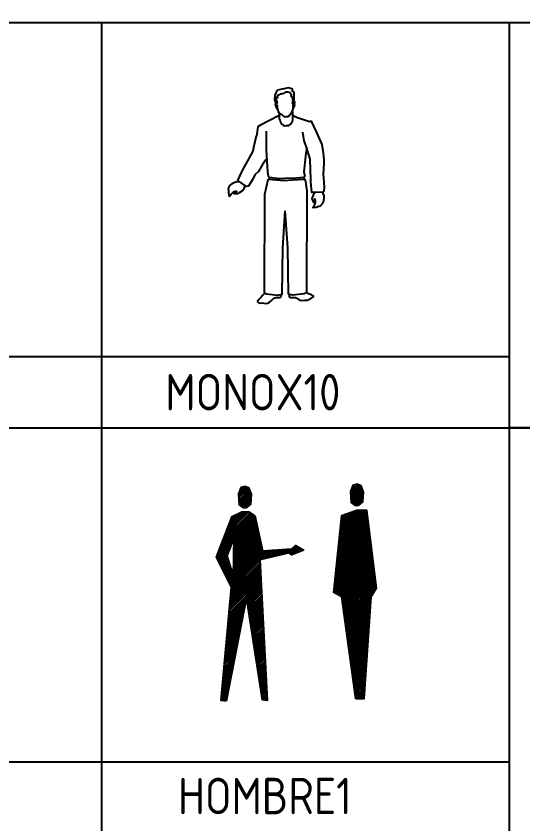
# Model space of a CAD drawing. Header units: millimetres. Extents: x 2198.5 to 2287.8, y 1208.8 to 1298.1.
# Drawn here: x 2278.4 to 2282.57, y 1261.18 to 1267.83 of the extents above; entities that cross this region are included whole.
import ezdxf

# ---------------------------------------------------------------- set-up
doc = ezdxf.new("R2010")
doc.units = ezdxf.units.MM
doc.layers.add('2', color=7, linetype='Continuous')
doc.layers.add('ESCALAS', color=204, linetype='Continuous')
doc.styles.add('ARCHQUICK', font='ARCHQUIK.SHX')

# ---------------------------------------------------------------- blocks, each defined once
blk = doc.blocks.new('MONOX10')
at = {"layer": 'ESCALAS'}
for p, q in [((0.5004, 0.0683), (0.5004, 0.0683)), ((0.3082, 0.0052), (0.3005, -0.0002)), ((0.332, 0.0267), (0.3082, 0.0052)), ((0.3436, 0.0442), (0.332, 0.0267)), ((0.3604, 0.0605), (0.3436, 0.0442)), ((0.3614, 0.0625), (0.3604, 0.0605)), ((0.396, -0.015), (0.4181, 0.0031)), ((0.4181, 0.0031), (0.4343, 0.0194)), ((0.4343, 0.0194), (0.454, 0.0241)), ((0.454, 0.0241), (0.475, 0.0247)), ((0.475, 0.0247), (0.4883, 0.0253)), ((0.4883, 0.0253), (0.4953, 0.0352)), ((0.4953, 0.0352), (0.4976, 0.0527)), ((0.3005, -0.0002), (0.3005, -0.012)), ((0.3005, -0.012), (0.3133, -0.0208)), ((0.3133, -0.0208), (0.3356, -0.0197)), ((0.3356, -0.0197), (0.3664, -0.0249)), ((0.3664, -0.0249), (0.385, -0.0214)), ((0.385, -0.0214), (0.396, -0.015))]:
    blk.add_line(p, q, dxfattribs=at)
for points in [[(0.6023, 1.6409), (0.6024, 1.6439), (0.6035, 1.7118), (0.594, 1.7224), (0.5897, 1.7224), (0.5896, 1.7399), (0.5761, 1.7481), (0.5554, 1.7534), (0.4657, 1.7322), (0.4575, 1.7259), (0.4559, 1.716), (0.4443, 1.6927), (0.4421, 1.6513), (0.4496, 1.6333), (0.4501, 1.6307)], [(0.5681, 1.755), (0.5682, 1.7552)], [(0.5936, 1.6502), (0.5879, 1.671), (0.581, 1.6795), (0.5787, 1.6879), (0.5818, 1.6955), (0.5818, 1.6955), (0.5653, 1.715), (0.552, 1.7177), (0.5381, 1.717), (0.524, 1.7104), (0.5181, 1.7054), (0.5052, 1.7016), (0.4978, 1.699), (0.4978, 1.699), (0.489, 1.7022), (0.4786, 1.6953), (0.467, 1.6915), (0.4624, 1.678), (0.4677, 1.6702), (0.4599, 1.6711), (0.4514, 1.6699), (0.4505, 1.6532), (0.4487, 1.647), (0.4537, 1.6413), (0.4593, 1.6484), (0.4568, 1.6425), (0.4563, 1.6373), (0.4588, 1.6335), (0.4616, 1.6259), (0.4616, 1.6259), (0.4616, 1.6259), (0.4616, 1.6259), (0.4616, 1.6259)], [(0.4488, 1.6305), (0.4494, 1.6298), (0.4487, 1.6213), (0.4464, 1.6099), (0.4517, 1.603), (0.4525, 1.5976), (0.454, 1.5908), (0.4571, 1.5877), (0.4609, 1.5885), (0.464, 1.59)], [(0.4494, 1.6298), (0.4494, 1.6298), (0.4487, 1.6305), (0.4544, 1.6313), (0.4575, 1.6234), (0.4616, 1.6259)], [(0.4615, 1.6135), (0.4621, 1.6073), (0.464, 1.59), (0.4711, 1.5584), (0.4796, 1.544), (0.4881, 1.5371), (0.5003, 1.5312), (0.516, 1.5199), (0.5237, 1.5143), (0.5382, 1.5151), (0.5497, 1.5166), (0.5623, 1.5222), (0.5655, 1.5279), (0.572, 1.5382), (0.5823, 1.5508), (0.5905, 1.5639), (0.5945, 1.5781), (0.5957, 1.5956), (0.5956, 1.6149), (0.5956, 1.6149), (0.5956, 1.6149)], [(0.595, 1.6298), (0.5939, 1.6219), (0.5904, 1.6223), (0.5906, 1.6342), (0.5919, 1.6404), (0.5928, 1.6476), (0.5936, 1.6502)], [(0.594, 1.576), (0.6003, 1.593), (0.6005, 1.5971)], [(0.595, 1.6298), (0.6002, 1.6412), (0.6055, 1.6405), (0.6055, 1.6336), (0.604, 1.6282), (0.6055, 1.6229), (0.604, 1.6145), (0.604, 1.6084), (0.6055, 1.6015), (0.5994, 1.5961), (0.5955, 1.5922)], [(0.4593, 1.5881), (0.4623, 1.5739), (0.4666, 1.5728)], [(0.4787, 1.5455), (0.4791, 1.5123), (0.4803, 1.4984), (0.4849, 1.4915), (0.4879, 1.4738)], [(0.5896, 1.5568), (0.589, 1.5238), (0.5879, 1.4926), (0.5868, 1.4708)], [(0.479, 1.5235), (0.3214, 1.4407), (0.3077, 1.4339), (0.3031, 1.4316), (0.2918, 1.3534)], [(0.4879, 1.4738), (0.4942, 1.4641), (0.5011, 1.4541), (0.5111, 1.445), (0.5252, 1.4394)], [(0.5252, 1.4394), (0.5387, 1.4416), (0.5469, 1.441), (0.5584, 1.4433), (0.5697, 1.4508), (0.5813, 1.4627), (0.5868, 1.4708)], [(0.5879, 1.5262), (0.6226, 1.51), (0.6796, 1.4918), (0.7282, 1.4762), (0.7346, 1.4772), (0.7433, 1.4774), (0.7433, 1.4774), (0.7433, 1.4774), (0.763, 1.4376), (0.786, 1.3856), (0.83, 1.2867), (0.8348, 1.267), (0.8392, 1.2391), (0.8424, 1.2144), (0.844, 1.1881), (0.846, 1.1558), (0.8482, 1.1285), (0.8413, 1.0438), (0.8452, 1.0087), (0.8484, 0.9705), (0.8491, 0.9342), (0.8473, 0.9018), (0.8383, 0.8958), (0.8351, 0.8914), (0.8354, 0.8925), (0.8411, 0.8774), (0.8461, 0.8634), (0.8465, 0.8471), (0.844, 0.8201), (0.8412, 0.8073), (0.8269, 0.7872), (0.8168, 0.7774), (0.8071, 0.7759), (0.7843, 0.7677), (0.7592, 0.7629), (0.7583, 0.7704), (0.7692, 0.7867), (0.7776, 0.8074), (0.7782, 0.8234), (0.7754, 0.8338), (0.7704, 0.8312), (0.771, 0.8253), (0.7726, 0.82), (0.7673, 0.8096), (0.7648, 0.8084), (0.761, 0.8143), (0.7556, 0.8265), (0.7506, 0.8393), (0.7553, 0.8547), (0.7609, 0.8669), (0.7684, 0.8842), (0.7718, 0.8866), (0.7715, 0.8916), (0.7496, 0.8909), (0.7412, 0.9769), (0.7399, 0.9957), (0.7385, 1.0787), (0.7358, 1.1653), (0.7358, 1.1653), (0.7358, 1.1653), (0.7358, 1.1653), (0.7358, 1.1653), (0.7358, 1.1653), (0.7358, 1.1653), (0.7358, 1.1653), (0.7358, 1.1653), (0.7023, 1.2704), (0.7023, 1.2704), (0.6857, 1.3151), (0.6729, 1.3867), (0.6729, 1.3867)], [(0.1387, 0.9878), (0.1727, 1.0609), (0.1811, 1.0778), (0.222, 1.15), (0.2636, 1.226), (0.2636, 1.226), (0.2636, 1.226), (0.2636, 1.226), (0.2636, 1.226), (0.2636, 1.226), (0.2636, 1.226), (0.2636, 1.226), (0.2636, 1.226), (0.2882, 1.3336), (0.2882, 1.3336), (0.2918, 1.3534)], [(0.3712, 1.396), (0.3712, 1.2411), (0.3836, 1.0611), (0.3874, 1.0251), (0.3957, 1.0168), (0.3941, 0.9986), (0.3847, 0.9934), (0.3579, 0.8746), (0.3547, 0.0671), (0.374, 0.054), (0.469, 0.0455), (0.5031, 0.0516), (0.5097, 0.4345), (0.5296, 0.7382)], [(0.7073, 1.2547), (0.6992, 1.2147), (0.6814, 1.0611), (0.6906, 1.0251), (0.6823, 1.0168), (0.6839, 0.9986), (0.6933, 0.9934), (0.7071, 0.9049), (0.7046, 0.0671), (0.6852, 0.054), (0.5903, 0.0455), (0.5562, 0.0516), (0.5495, 0.4345), (0.5296, 0.7382)], [(0.3764, 1.1662), (0.3689, 1.1579), (0.3434, 1.1209), (0.3081, 1.0627), (0.2784, 1.0356), (0.2618, 1.001), (0.244, 0.9694), (0.226, 0.9423), (0.2102, 0.9396), (0.2102, 0.9396), (0.2102, 0.9396), (0.2102, 0.9396)], [(0.3939, 0.9999), (0.5186, 0.99), (0.592, 0.9944), (0.6841, 0.9999)], [(0.3961, 1.0163), (0.4825, 1.0065), (0.5285, 1.0076), (0.6194, 1.0108), (0.6819, 1.0163)], [(0.1525, 0.9785), (0.1442, 0.9785), (0.1293, 0.9781), (0.1139, 0.9726), (0.0897, 0.9606), (0.0787, 0.9534), (0.0651, 0.9327), (0.0597, 0.9199), (0.0617, 0.9103), (0.0622, 0.886), (0.0668, 0.8609), (0.0742, 0.8627), (0.0855, 0.8788), (0.1018, 0.8941), (0.1165, 0.9004), (0.1271, 0.9015), (0.1266, 0.8959), (0.1208, 0.8943), (0.1153, 0.8939), (0.1075, 0.8852), (0.1072, 0.8824), (0.1141, 0.881), (0.1275, 0.8804), (0.1412, 0.8804), (0.1539, 0.8902), (0.174, 0.9048), (0.1902, 0.9237), (0.1994, 0.947)], [(0.2102, 0.9396), (0.1387, 0.9878)], [(0.7715, 0.8916), (0.8383, 0.8958)], [(0.5608, 0.0486), (0.5608, 0.0486), (0.5608, 0.0486), (0.5608, 0.0486), (0.5608, 0.0486), (0.5608, 0.0486), (0.5608, 0.0486), (0.5608, 0.0486), (0.5608, 0.0486), (0.5608, 0.0486), (0.5608, 0.0486), (0.5608, 0.0486), (0.5608, 0.0486), (0.5608, 0.0486), (0.5627, 0.0305), (0.5709, 0.0258), (0.5827, 0.0251), (0.5916, 0.0251), (0.6141, 0.0241), (0.6311, 0.0166), (0.6447, 0.0052), (0.6614, 0.001), (0.6908, 0.0024), (0.7087, 0.0042), (0.7246, 0.0072), (0.7408, 0.0168), (0.7563, 0.0271), (0.7628, 0.035), (0.758, 0.0399), (0.7369, 0.0487), (0.7199, 0.0538), (0.7028, 0.0652), (0.7028, 0.0652), (0.7028, 0.0652), (0.7028, 0.0652), (0.7028, 0.0652), (0.7028, 0.0652), (0.7028, 0.0652), (0.7028, 0.0652), (0.7028, 0.0652), (0.7028, 0.0652), (0.7028, 0.0652), (0.7028, 0.0652)]]:
    blk.add_lwpolyline(points, dxfattribs=at)
blk = doc.blocks.new('*X441')
at = {"color": 0}
for p, q in [((28.2879, 19.6258), (28.3492, 19.6871)), ((28.2889, 19.6091), (28.3623, 19.6826)), ((28.2898, 19.5924), (28.375, 19.6776)), ((28.2908, 19.5757), (28.38, 19.6649)), ((28.2917, 19.559), (28.385, 19.6522)), ((28.2927, 19.5422), (28.3899, 19.6395)), ((28.2966, 19.6522), (28.3305, 19.6861)), ((28.3015, 19.5333), (28.3949, 19.6268)), ((28.3118, 19.526), (28.3944, 19.6086)), ((28.3222, 19.5187), (28.3932, 19.5898)), ((28.337, 19.5159), (28.392, 19.5709)), ((28.3564, 19.5175), (28.3908, 19.552)), ((28.1208, 19.1406), (28.4238, 19.4435)), ((28.1317, 19.1691), (28.4154, 19.4528)), ((28.1426, 19.1977), (28.4048, 19.4599)), ((28.1535, 19.2263), (28.3942, 19.467)), ((28.1644, 19.2548), (28.3836, 19.4741)), ((28.1753, 19.2834), (28.3718, 19.4799)), ((28.1862, 19.312), (28.3541, 19.4799)), ((28.1971, 19.3405), (28.3364, 19.4799)), ((28.208, 19.3691), (28.3188, 19.4799)), ((28.2188, 19.3977), (28.288, 19.4669)), ((28.2297, 19.4263), (28.2549, 19.4514)), ((28.2505, 19.1819), (28.4399, 19.3712)), ((28.2508, 19.1998), (28.4367, 19.3857)), ((28.2511, 19.2178), (28.4334, 19.4002)), ((28.2514, 19.2358), (28.4302, 19.4146)), ((28.2517, 19.2538), (28.427, 19.4291)), ((28.2491, 19.092), (28.456, 19.2989)), ((28.2494, 19.11), (28.4527, 19.3134)), ((28.2497, 19.128), (28.4495, 19.3278)), ((28.2499, 19.1459), (28.4463, 19.3423)), ((28.2502, 19.1639), (28.4431, 19.3568)), ((28.1099, 19.112), (28.2411, 19.2431)), ((28.2479, 19.0202), (28.4688, 19.2411)), ((28.2482, 19.0381), (28.4656, 19.2555)), ((28.2485, 19.0561), (28.4624, 19.27)), ((28.2488, 19.0741), (28.4592, 19.2845)), ((28.1126, 19.097), (28.2303, 19.2146)), ((28.1185, 19.0852), (28.2194, 19.1862)), ((28.2128, 18.8967), (28.4849, 19.1688)), ((28.2468, 18.9483), (28.4817, 19.1832)), ((28.247, 18.9663), (28.4785, 19.1977)), ((28.2473, 18.9842), (28.4752, 19.2121)), ((28.2476, 19.0022), (28.472, 19.2266)), ((28.4741, 19.0872), (28.5509, 19.1641)), ((28.4974, 19.0929), (28.5699, 19.1654)), ((28.5208, 19.0986), (28.5888, 19.1666)), ((28.5442, 19.1044), (28.6078, 19.1679)), ((28.5676, 19.1101), (28.6267, 19.1691)), ((28.591, 19.1158), (28.6456, 19.1704)), ((28.6144, 19.1215), (28.6646, 19.1717)), ((28.6378, 19.1272), (28.6835, 19.1729)), ((28.6612, 19.1329), (28.7024, 19.1742)), ((28.6846, 19.1386), (28.7214, 19.1754)), ((28.7067, 19.1431), (28.7636, 19.1999)), ((28.7168, 19.1355), (28.7747, 19.1934)), ((28.7269, 19.128), (28.7859, 19.1869)), ((28.7555, 19.1388), (28.7971, 19.1804)), ((28.7844, 19.1501), (28.8082, 19.1739)), ((28.8133, 19.1613), (28.8194, 19.1674)), ((28.1244, 19.0734), (28.2086, 19.1577)), ((28.1303, 19.0616), (28.1978, 19.1292)), ((28.1362, 19.0498), (28.1956, 19.1093)), ((28.2187, 18.8849), (28.4941, 19.1603)), ((28.2246, 18.8731), (28.5131, 19.1616)), ((28.2305, 18.8613), (28.532, 19.1628)), ((28.1421, 19.0381), (28.1997, 19.0957)), ((28.148, 19.0263), (28.2039, 19.0822)), ((28.1538, 19.0145), (28.208, 19.0686)), ((28.1597, 19.0027), (28.2121, 19.055)), ((28.1656, 18.9909), (28.2162, 19.0415)), ((28.2253, 18.8031), (28.4675, 19.0453)), ((28.2271, 18.8226), (28.4667, 19.0622)), ((28.2289, 18.842), (28.4658, 19.079)), ((28.1715, 18.9791), (28.2203, 19.0279)), ((28.1774, 18.9674), (28.2244, 19.0144)), ((28.1833, 18.9556), (28.2285, 19.0008)), ((28.1892, 18.9438), (28.2326, 18.9872)), ((28.1951, 18.932), (28.2368, 18.9737)), ((28.2182, 18.7253), (28.471, 18.9781)), ((28.22, 18.7448), (28.4701, 18.9949)), ((28.2218, 18.7642), (28.4693, 19.0117)), ((28.2235, 18.7837), (28.4684, 19.0285)), ((28.201, 18.9202), (28.2409, 18.9601)), ((28.2069, 18.9085), (28.245, 18.9465)), ((28.2111, 18.6475), (28.4744, 18.9108)), ((28.2129, 18.6669), (28.4735, 18.9276)), ((28.2146, 18.6864), (28.4727, 18.9444)), ((28.2164, 18.7058), (28.4718, 18.9612)), ((28.3546, 18.7733), (28.4752, 18.8939)), ((28.357, 18.7581), (28.4761, 18.8771)), ((28.3594, 18.7428), (28.4769, 18.8603)), ((28.3618, 18.7275), (28.4778, 18.8435)), ((28.2093, 18.628), (28.3513, 18.77)), ((28.3642, 18.7122), (28.4786, 18.8266)), ((28.3666, 18.697), (28.4795, 18.8098)), ((28.369, 18.6817), (28.4803, 18.793)), ((28.3714, 18.6664), (28.4812, 18.7762)), ((28.204, 18.5696), (28.3386, 18.7043)), ((28.2057, 18.5891), (28.3428, 18.7262)), ((28.2075, 18.6085), (28.3471, 18.7481)), ((28.3739, 18.6511), (28.4821, 18.7593)), ((28.3763, 18.6359), (28.4829, 18.7425)), ((28.3787, 18.6206), (28.4838, 18.7257)), ((28.3811, 18.6053), (28.4846, 18.7089)), ((28.1986, 18.5113), (28.326, 18.6386)), ((28.2004, 18.5307), (28.3302, 18.6605)), ((28.2022, 18.5502), (28.3344, 18.6824)), ((28.3835, 18.59), (28.4855, 18.692)), ((28.3859, 18.5748), (28.4863, 18.6752)), ((28.3883, 18.5595), (28.4872, 18.6584)), ((28.3907, 18.5442), (28.488, 18.6416)), ((28.1933, 18.4529), (28.3133, 18.5729)), ((28.1951, 18.4723), (28.3175, 18.5948)), ((28.1968, 18.4918), (28.3218, 18.6167)), ((28.3931, 18.5289), (28.4889, 18.6247)), ((28.3955, 18.5137), (28.4897, 18.6079)), ((28.3979, 18.4984), (28.4906, 18.5911)), ((28.4003, 18.4831), (28.4914, 18.5743)), ((28.1879, 18.3945), (28.3007, 18.5072)), ((28.1897, 18.414), (28.3049, 18.5291)), ((28.1915, 18.4334), (28.3091, 18.551)), ((28.4027, 18.4678), (28.4923, 18.5574)), ((28.4051, 18.4526), (28.4931, 18.5406)), ((28.4075, 18.4373), (28.494, 18.5238)), ((28.4099, 18.422), (28.4949, 18.507)), ((28.1826, 18.3361), (28.288, 18.4415)), ((28.1844, 18.3556), (28.2922, 18.4634)), ((28.1862, 18.3751), (28.2964, 18.4853)), ((28.4123, 18.4067), (28.4957, 18.4901)), ((28.4147, 18.3915), (28.4966, 18.4733)), ((28.4171, 18.3762), (28.4974, 18.4565)), ((28.4195, 18.3609), (28.4983, 18.4397)), ((28.1773, 18.2778), (28.2753, 18.3759)), ((28.179, 18.2972), (28.2796, 18.3977)), ((28.1808, 18.3167), (28.2838, 18.4196)), ((28.4219, 18.3456), (28.4991, 18.4229)), ((28.4243, 18.3304), (28.5, 18.406)), ((28.4267, 18.3151), (28.5008, 18.3892)), ((28.4291, 18.2998), (28.5017, 18.3724)), ((28.1719, 18.2194), (28.2627, 18.3102)), ((28.1737, 18.2388), (28.2669, 18.3321)), ((28.1755, 18.2583), (28.2711, 18.354)), ((28.4315, 18.2845), (28.5025, 18.3556)), ((28.4339, 18.2693), (28.5034, 18.3387)), ((28.4363, 18.254), (28.5042, 18.3219)), ((28.4387, 18.2387), (28.5051, 18.3051)), ((28.1666, 18.161), (28.25, 18.2445)), ((28.1684, 18.1805), (28.2543, 18.2664)), ((28.1701, 18.1999), (28.2585, 18.2883)), ((28.4411, 18.2234), (28.5059, 18.2883)), ((28.4435, 18.2082), (28.5068, 18.2714)), ((28.4459, 18.1929), (28.5077, 18.2546)), ((28.4484, 18.1776), (28.5085, 18.2378)), ((28.1612, 18.1026), (28.2374, 18.1788)), ((28.163, 18.1221), (28.2416, 18.2007)), ((28.1648, 18.1416), (28.2458, 18.2226)), ((28.4508, 18.1624), (28.5094, 18.221)), ((28.4532, 18.1471), (28.5102, 18.2041)), ((28.4556, 18.1318), (28.5111, 18.1873)), ((28.458, 18.1165), (28.5119, 18.1705)), ((28.1559, 18.0443), (28.2247, 18.1131)), ((28.1577, 18.0637), (28.2289, 18.135)), ((28.1595, 18.0832), (28.2332, 18.1569)), ((28.4604, 18.1013), (28.5128, 18.1537)), ((28.4628, 18.086), (28.5136, 18.1368)), ((28.4652, 18.0707), (28.5145, 18.12)), ((28.4676, 18.0554), (28.5153, 18.1032)), ((28.1506, 17.9859), (28.2121, 18.0474)), ((28.1523, 18.0054), (28.2163, 18.0693)), ((28.1541, 18.0248), (28.2205, 18.0912)), ((28.47, 18.0402), (28.5162, 18.0864)), ((28.4724, 18.0249), (28.517, 18.0695)), ((28.4748, 18.0096), (28.5179, 18.0527)), ((28.4772, 17.9943), (28.5188, 18.0359)), ((28.1451, 17.9274), (28.1994, 17.9817)), ((28.147, 17.947), (28.2036, 18.0036)), ((28.1488, 17.9664), (28.2078, 18.0255)), ((28.4796, 17.9791), (28.5196, 18.0191)), ((28.482, 17.9638), (28.5205, 18.0022)), ((28.4844, 17.9485), (28.5213, 17.9854)), ((28.4868, 17.9332), (28.5222, 17.9686)), ((28.1608, 17.9254), (28.1952, 17.9598)), ((28.1765, 17.9235), (28.191, 17.9379)), ((28.5018, 17.9306), (28.523, 17.9518)), ((28.5173, 17.9284), (28.5239, 17.9349))]:
    blk.add_line(p, q, dxfattribs=at)
blk = doc.blocks.new('HOMBRE2')
at = {"layer": 'ESCALAS'}
for points in [[(0.2811, 1.762), (0.2465, 1.7518), (0.2272, 1.7018), (0.2324, 1.612), (0.267, 1.5876), (0.2963, 1.5902), (0.3299, 1.6171), (0.335, 1.6979), (0.3145, 1.7505), (0.294, 1.7582)], [(0.1274, -0.0053), (0.0847, 0), (0.1702, 0.9337), (0.0474, 1.1791), (0.1755, 1.5152), (0.2556, 1.5526), (0.3143, 1.5526), (0.3623, 1.5205), (0.4264, 1.2324), (0.6667, 1.2484), (0.6987, 1.2751), (0.7628, 1.2378), (0.6667, 1.2004), (0.6453, 1.2164), (0.4051, 1.1577), (0.4638, 0), (0.4264, 0.0053), (0.2929, 0.8536)], [(0.1915, 1.3445), (0.1328, 1.1898), (0.1862, 1.0137)]]:
    blk.add_lwpolyline(points, close=True, dxfattribs=at)
at = {"layer": 'ESCALAS', "color": 7}
blk.add_blockref('*X441', (-28.0605, -17.9274), dxfattribs=at)
blk = doc.blocks.new('*X439')
at = {"color": 0}
for p, q in [((27.8256, 19.6232), (27.893, 19.6906)), ((27.8266, 19.6065), (27.9059, 19.6857)), ((27.8275, 19.5897), (27.9149, 19.6771)), ((27.8285, 19.573), (27.9199, 19.6644)), ((27.8286, 19.6439), (27.8795, 19.6947)), ((27.8294, 19.5563), (27.9248, 19.6517)), ((27.8331, 19.5423), (27.9298, 19.639)), ((27.8397, 19.6726), (27.8547, 19.6876)), ((27.8435, 19.535), (27.9327, 19.6242)), ((27.8539, 19.5277), (27.9315, 19.6053)), ((27.8642, 19.5204), (27.9303, 19.5864)), ((27.883, 19.5215), (27.9291, 19.5676)), ((27.729, 19.2084), (27.9624, 19.4418)), ((27.731, 19.2281), (27.9605, 19.4575)), ((27.7331, 19.2478), (27.9585, 19.4732)), ((27.7351, 19.2675), (27.9498, 19.4822)), ((27.7372, 19.2872), (27.9321, 19.4822)), ((27.7392, 19.307), (27.9144, 19.4822)), ((27.7412, 19.3267), (27.8968, 19.4822)), ((27.7433, 19.3464), (27.8791, 19.4822)), ((27.7453, 19.3661), (27.8529, 19.4737)), ((27.7474, 19.3858), (27.8256, 19.4641)), ((27.7494, 19.4056), (27.7983, 19.4544)), ((27.7515, 19.4253), (27.771, 19.4448)), ((27.7208, 19.1295), (27.9703, 19.3789)), ((27.7229, 19.1492), (27.9683, 19.3946)), ((27.7249, 19.1689), (27.9664, 19.4104)), ((27.727, 19.1886), (27.9644, 19.4261)), ((27.7106, 19.0309), (27.9801, 19.3004)), ((27.7127, 19.0506), (27.9781, 19.3161)), ((27.7147, 19.0703), (27.9762, 19.3318)), ((27.7168, 19.0901), (27.9742, 19.3475)), ((27.7188, 19.1098), (27.9722, 19.3632)), ((27.7025, 18.952), (27.988, 19.2375)), ((27.7045, 18.9717), (27.986, 19.2532)), ((27.7065, 18.9915), (27.984, 19.269)), ((27.7086, 19.0112), (27.9821, 19.2847)), ((27.6943, 18.8731), (27.9958, 19.1747)), ((27.6963, 18.8929), (27.9939, 19.1904)), ((27.6984, 18.9126), (27.9919, 19.2061)), ((27.7004, 18.9323), (27.9899, 19.2218)), ((27.6882, 18.814), (28.0017, 19.1275)), ((27.6902, 18.8337), (27.9998, 19.1433)), ((27.6922, 18.8004), (28.0037, 19.1118)), ((27.6923, 18.8534), (27.9978, 19.159)), ((27.7036, 18.794), (28.0057, 19.0961)), ((27.715, 18.7877), (28.0076, 19.0804)), ((27.7263, 18.7814), (28.0096, 19.0647)), ((27.7377, 18.7751), (28.0116, 19.049)), ((27.7491, 18.7688), (28.0135, 19.0333)), ((27.7543, 18.7563), (28.0155, 19.0176)), ((27.7564, 18.7408), (28.0175, 19.0018)), ((27.7586, 18.7253), (28.0194, 18.9861)), ((27.7607, 18.7098), (28.0214, 18.9704)), ((27.7629, 18.6943), (28.0233, 18.9547)), ((27.7651, 18.6787), (28.0253, 18.939)), ((27.7672, 18.6632), (28.0273, 18.9233)), ((27.7694, 18.6477), (28.0292, 18.9076)), ((27.7715, 18.6322), (28.0312, 18.8919)), ((27.7737, 18.6167), (28.0332, 18.8761)), ((27.7759, 18.6012), (28.0351, 18.8604)), ((27.778, 18.5856), (28.0371, 18.8447)), ((27.7802, 18.5701), (28.0196, 18.8095)), ((27.7823, 18.5546), (27.9939, 18.7661)), ((27.7845, 18.5391), (27.9925, 18.7471)), ((27.7867, 18.5236), (27.9912, 18.7281)), ((27.7888, 18.508), (27.9899, 18.7091)), ((27.791, 18.4925), (27.9886, 18.6901)), ((27.7931, 18.477), (27.9872, 18.6711)), ((27.7953, 18.4615), (27.9859, 18.6521)), ((27.7975, 18.446), (27.9846, 18.6331)), ((27.7996, 18.4305), (27.9833, 18.6141)), ((27.8018, 18.4149), (27.982, 18.5951)), ((27.8039, 18.3994), (27.9806, 18.5761)), ((27.8061, 18.3839), (27.9793, 18.5571)), ((27.8083, 18.3684), (27.978, 18.5381)), ((27.8104, 18.3529), (27.9767, 18.5191)), ((27.8126, 18.3374), (27.9753, 18.5001)), ((27.8147, 18.3218), (27.974, 18.4811)), ((27.8169, 18.3063), (27.9727, 18.4621)), ((27.8191, 18.2908), (27.9714, 18.4431)), ((27.8212, 18.2753), (27.97, 18.4241)), ((27.8234, 18.2598), (27.9687, 18.4051)), ((27.8256, 18.2443), (27.9674, 18.3861)), ((27.8277, 18.2287), (27.9661, 18.3671)), ((27.8299, 18.2132), (27.9648, 18.3481)), ((27.832, 18.1977), (27.9634, 18.3291)), ((27.8342, 18.1822), (27.9621, 18.3101)), ((27.8364, 18.1667), (27.9608, 18.2911)), ((27.8385, 18.1512), (27.9595, 18.2721)), ((27.8407, 18.1356), (27.9581, 18.2531)), ((27.8428, 18.1201), (27.9568, 18.2341)), ((27.845, 18.1046), (27.9555, 18.2151)), ((27.8472, 18.0891), (27.9542, 18.1961)), ((27.8493, 18.0736), (27.9529, 18.1771)), ((27.8515, 18.058), (27.9515, 18.1581)), ((27.8536, 18.0425), (27.9502, 18.1391)), ((27.8558, 18.027), (27.9489, 18.1201)), ((27.858, 18.0115), (27.9476, 18.1011)), ((27.8601, 17.996), (27.9462, 18.0821)), ((27.8623, 17.9805), (27.9449, 18.0631)), ((27.8644, 17.9649), (27.9436, 18.0441)), ((27.8666, 17.9494), (27.9423, 18.0251)), ((27.8688, 17.9339), (27.9409, 18.0061)), ((27.8797, 17.9271), (27.9396, 17.9871)), ((27.8973, 17.9271), (27.9383, 17.9681)), ((27.915, 17.9271), (27.937, 17.9491)), ((27.9327, 17.9271), (27.9357, 17.9301))]:
    blk.add_line(p, q, dxfattribs=at)
blk = doc.blocks.new('HOMBRE1')
at = {"layer": 'ESCALAS'}
for points in [[(0.263, 1.7674), (0.2283, 1.7571), (0.209, 1.707), (0.2141, 1.617), (0.2489, 1.5925), (0.2782, 1.5951), (0.3119, 1.6221), (0.3171, 1.7031), (0.2965, 1.7559), (0.2759, 1.7636)], [(0.2537, -0.0003), (0.1368, 0.8393), (0.071, 0.8758), (0.1368, 1.511), (0.261, 1.5548), (0.3413, 1.5548), (0.4217, 0.9123), (0.3779, 0.8393), (0.3194, -0.0003)]]:
    blk.add_lwpolyline(points, close=True, dxfattribs=at)
at = {"layer": 'ESCALAS', "color": 7}
blk.add_blockref('*X439', (-27.616, -17.9274), dxfattribs=at)

msp = doc.modelspace()

# ---------------------------------------------------------------- linework, layer by layer
at = {"color": 1}
msp.add_lwpolyline([(2269.8627, 1297.4813), (2269.8627, 1267.7813), (2287.5327, 1267.7813), (2287.5327, 1297.4813)], close=True, dxfattribs=at)
for points in [[(2282.4627, 1267.7813), (2287.7891, 1267.7813), (2287.7891, 1264.44), (2282.4627, 1264.44)], [(2282.4627, 1264.44), (2287.7891, 1264.44), (2287.7891, 1261.0987), (2282.4627, 1261.0987)]]:
    msp.add_lwpolyline(points, close=True)
at = {"layer": '2', "color": 4}
for p, q in [((2275.7427, 1267.7813), (2279.1027, 1267.7813)), ((2279.1027, 1267.7813), (2282.4627, 1267.7813)), ((2279.1027, 1244.3921), (2279.1027, 1267.7813)), ((2282.4627, 1237.7095), (2282.4627, 1267.7813)), ((2275.7427, 1265.0295), (2279.1027, 1265.0295)), ((2279.1027, 1265.0295), (2282.4627, 1265.0295)), ((2275.7427, 1264.44), (2279.1027, 1264.44)), ((2279.1027, 1264.44), (2282.4627, 1264.44)), ((2275.7427, 1261.6882), (2279.1027, 1261.6882)), ((2279.1027, 1261.6882), (2282.4627, 1261.6882))]:
    msp.add_line(p, q, dxfattribs=at)

# ---------------------------------------------------------------- block references
for name, p in [('MONOX10', (2280.0852, 1265.4896)), ('HOMBRE1', (2280.9429, 1262.2079)), ('HOMBRE2', (2280.0013, 1262.1951))]:
    msp.add_blockref(name, p)

# ---------------------------------------------------------------- texts
at = {"layer": '2', "style": 'ARCHQUICK'}
for s, p in [('MONOX10', (2279.6263, 1264.5846)), ('HOMBRE1', (2279.7312, 1261.2577))]:
    msp.add_text(s, height=0.3, dxfattribs=at).set_placement(p)

doc.saveas('drawing.dxf')
